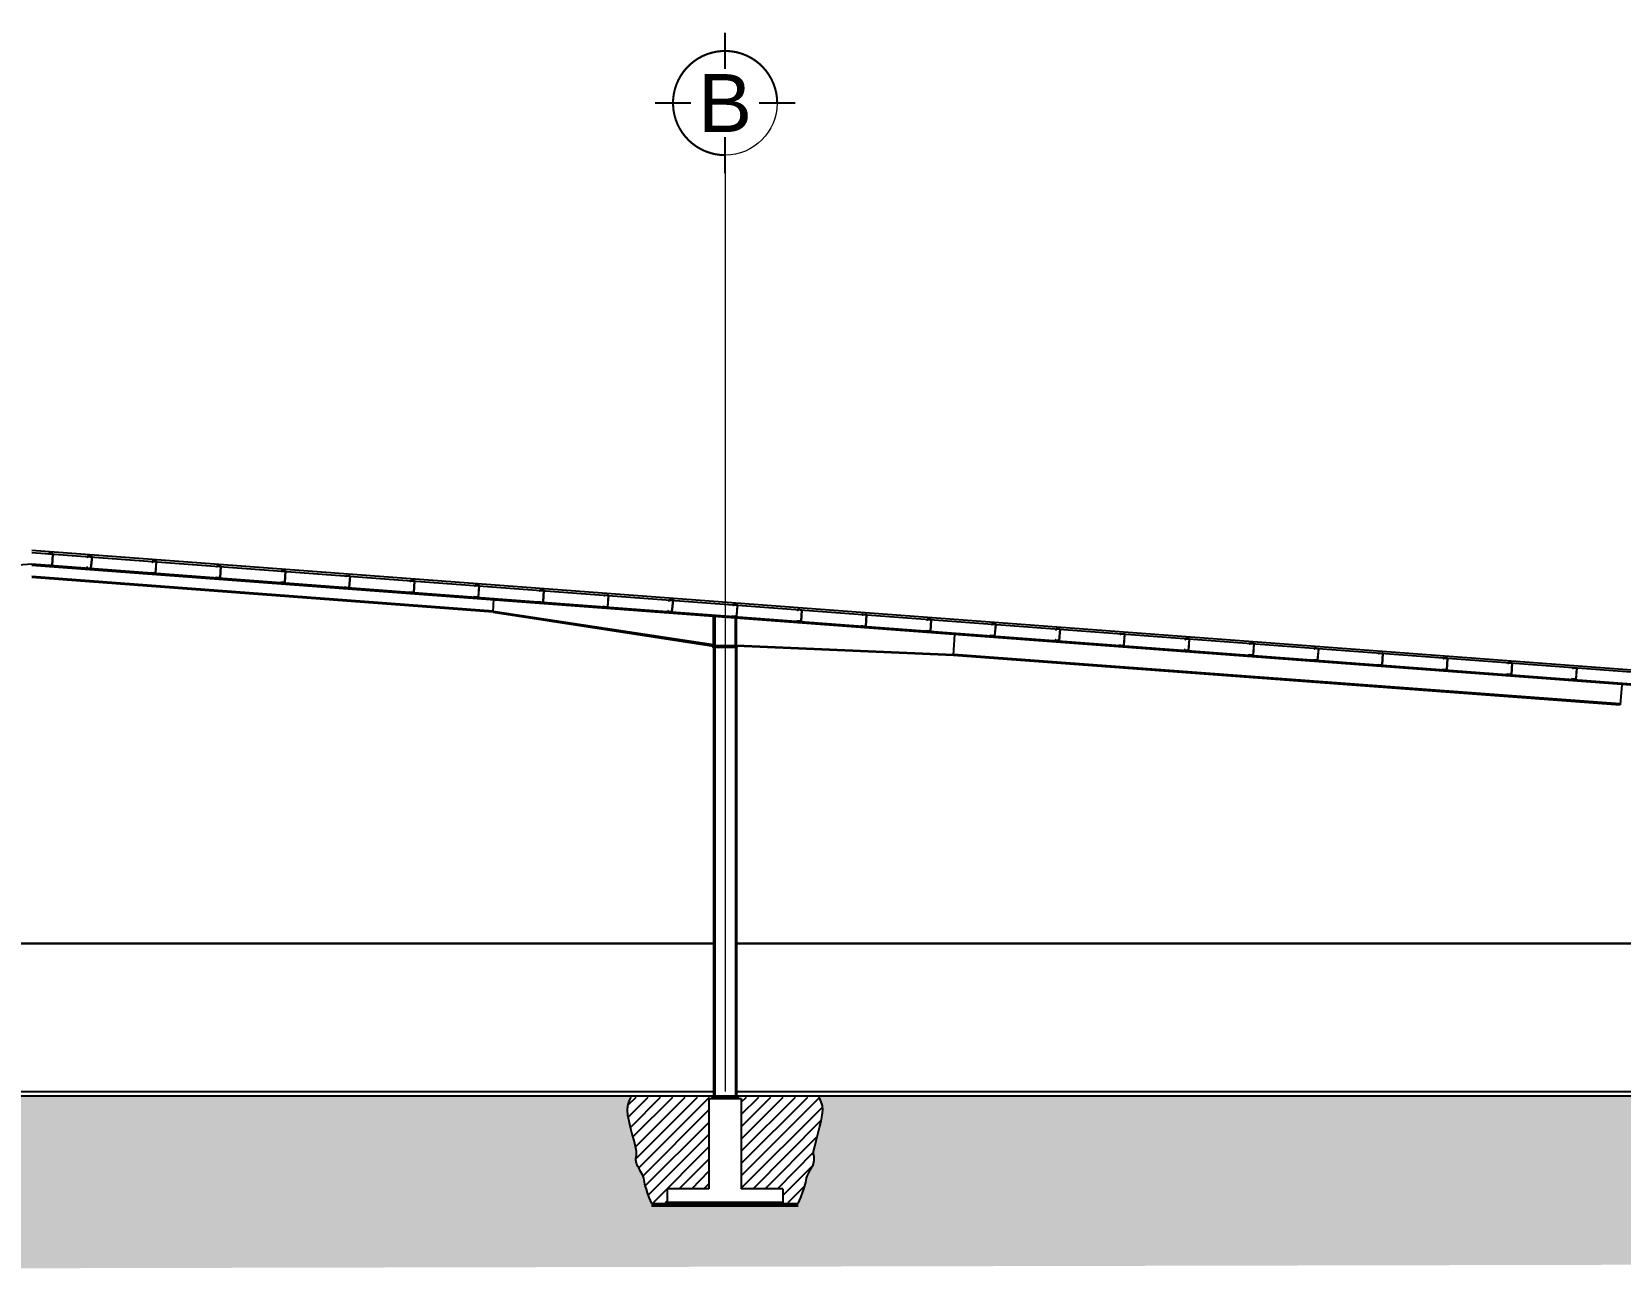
# Model space of a CAD drawing. Header units: metres. Extents: x -108 to 1267, y -15 to 572.
# Drawn here: x -58.74 to -24.37, y 39.47 to 66.34 of the extents above; entities that cross this region are included whole.
import ezdxf
from ezdxf.enums import TextEntityAlignment as Align

# ---------------------------------------------------------------- set-up
doc = ezdxf.new("R2010")
doc.units = ezdxf.units.M
doc.linetypes.add('CENTRO', pattern=[50.8, 31.75, -6.35, 6.35, -6.35])
for name, color, linetype in [('1- 09', 2, 'Continuous'), ('1- 1', 1, 'Continuous'), ('1- 2', 223, 'Continuous')]:
    doc.layers.add(name, color=color, linetype=linetype)
for name, color, linetype, lineweight in [('2', 223, 'Continuous', 5), ('3', 3, 'Continuous', 0), ('Ejes', 210, 'CENTRO', 0), ('hatch', 9, 'Continuous', 0), ('MARCO', 254, 'Continuous', 0)]:
    doc.layers.add(name, color=color, linetype=linetype, lineweight=lineweight)
doc.styles.add('ALA', font='arial.ttf')
doc.styles.get("Standard").update_dxf_attribs({"font": 'cour.ttf', "height": 0.1})

# ---------------------------------------------------------------- blocks, each defined once
blk = doc.blocks.new('ejeh')
at = {"layer": 'Ejes', "const_width": 0.02}
for points in [[(0, 1.348), (0, 1)], [(-0.326, 0.674), (-0.674, 0.674)], [(0.326, 0.674), (0.674, 0.674)], [(0, 0), (0, 0.348)]]:
    blk.add_lwpolyline(points, dxfattribs=at)
blk.add_lwpolyline([(0, 0.174, -2.414214), (0.5, 0.674, 1)], format="xyb", dxfattribs=at)
at = {"layer": 'Ejes'}
blk.add_circle((0, 0.674), 0.5, dxfattribs=at)
blk.add_attdef('X', text='', height=0.556, dxfattribs=at).set_placement((0, 0.674), align=Align.MIDDLE_CENTER)

msp = doc.modelspace()

# ---------------------------------------------------------------- hatches: boundary and pattern name
at = {"transparency": 33554687}
h = msp.add_hatch(dxfattribs=at)
h.set_pattern_fill('AR-CONC', color=32, scale=0.005, angle=45)
h.set_pattern_definition([(95, (-958.60415, -757.5745), (0.70047325, 0.5877669), [0.09525, -1.04775]), (40, (-958.6042, -757.5745), (-0.8000923, 0.55088364), [0.0762, -0.8382029]), (145.451445, (-958.5458, -757.5255), (-0.099619, 1.1386505), [0.08095004, -0.8904512]), (91.1842, (-958.7838, -757.3949), (1.1070512, 0.8097671), [0.142875, -1.571625]), (141.63556, (-958.6915, -757.3274), (-0.0354331, 1.7141338), [0.1214251, -1.335678]), (36.18415, (-958.7838, -757.3949), (-0.0354331, 1.7141338), [0.1142998, -1.2572987]), (66, (-958.64905, -757.35), (0.8975999, 0.17447575), [0.09525, -1.04775]), (11, (-958.6491, -757.35), (-0.4326996, 0.869706), [0.0762, -0.8382]), (116.451445, (-958.57425, -757.33546), (0.46490026, 1.0441817), [0.08095004, -0.8904497]), (82.5, (-958.60415, -757.5745), (-0.288027345, 0.30986707), [0, -0.82804, 0, -0.8509, 0, -0.841375]), (52.5, (-958.60415, -757.5745), (-0.11794864, 0.590435), [0, -0.48514, 0, -0.80899, 0, -0.320675]), (12.5, (-958.8044, -757.77476), (0.499639315, 0.45913098), [0, -0.3175, 0, -0.9906, 0, -1.31445]), (2.5, (-958.8942, -757.86456), (0.43381952, 0.61361196), [0, -0.41275, 0, -0.65786, 0, -0.93345])])
edge = h.paths.add_edge_path()
edge.add_spline(control_points=[(-41.706, 43.276), (-41.706, 43.276), (-41.658, 43.174), (-41.658, 43.174), (-41.658, 43.174), (-41.635, 43.087), (-41.635, 43.087)], knot_values=[10.00002, 10.00002, 10.00002, 10.00002, 11.00002, 11.00002, 11.00002, 12, 12, 12, 12], degree=3, periodic=0)
edge.add_line((-41.616, 43.082), (-41.634, 43.064))
edge.add_spline(control_points=[(-41.635, 43.087), (-41.618, 43.018), (-41.631, 42.907), (-41.656, 42.781)], knot_values=[9.647402, 9.647402, 9.647402, 9.647402, 10, 10, 10, 10], degree=3, periodic=0)
edge.add_spline(control_points=[(-41.656, 42.781), (-41.703, 42.549), (-41.794, 42.267), (-41.824, 42.099)], knot_values=[9, 9, 9, 9, 9.647402, 9.647402, 9.647402, 9.647402], degree=3, periodic=0)
edge.add_spline(control_points=[(-41.824, 42.099), (-41.824, 42.099), (-41.824, 42.093), (-41.824, 42.084)], knot_values=[8.647116, 8.647116, 8.647116, 8.647116, 9, 9, 9, 9], degree=3, periodic=0)
edge.add_spline(control_points=[(-41.824, 42.044), (-41.824, 42.044), (-41.816, 42.02), (-41.816, 42.02)], knot_values=[7.00001, 7.00001, 7.00001, 7.00001, 7.99999, 7.99999, 7.99999, 7.99999], degree=3, periodic=0)
edge.add_spline(control_points=[(-41.816, 42.02), (-41.804, 41.925), (-41.813, 41.827), (-41.872, 41.744)], knot_values=[6, 6, 6, 6, 7, 7, 7, 7], degree=3, periodic=0)
edge.add_line((-41.818, 41.821), (-41.855, 41.784))
edge.add_spline(control_points=[(-41.816, 42.02), (-41.804, 41.925), (-41.813, 41.827), (-41.872, 41.744)], knot_values=[6, 6, 6, 6, 7, 7, 7, 7], degree=3, periodic=0)
edge.add_spline(control_points=[(-41.872, 41.744), (-41.872, 41.744), (-41.895, 41.705), (-41.895, 41.705), (-41.895, 41.705), (-41.895, 41.705), (-41.895, 41.705)], knot_values=[4.99999, 4.99999, 4.99999, 4.99999, 5.99999, 5.99999, 5.99999, 6, 6, 6, 6], degree=3, periodic=0)
edge.add_spline(control_points=[(-41.895, 41.705), (-41.895, 41.705), (-41.911, 41.665), (-41.911, 41.665)], knot_values=[4.00001, 4.00001, 4.00001, 4.00001, 4.99999, 4.99999, 4.99999, 4.99999], degree=3, periodic=0)
edge.add_spline(control_points=[(-41.911, 41.665), (-42.002, 41.522), (-41.979, 41.433), (-42.037, 41.286)], knot_values=[3, 3, 3, 3, 4, 4, 4, 4], degree=3, periodic=0)
edge.add_line((-42.013, 41.358), (-42.018, 41.353))
edge.add_spline(control_points=[(-41.911, 41.665), (-42.002, 41.522), (-41.979, 41.433), (-42.037, 41.286)], knot_values=[3, 3, 3, 3, 4, 4, 4, 4], degree=3, periodic=0)
edge.add_spline(control_points=[(-42.061, 41.207), (-42.061, 41.207), (-42.101, 41.104), (-42.101, 41.104)], knot_values=[1.00001, 1.00001, 1.00001, 1.00001, 1.99999, 1.99999, 1.99999, 1.99999], degree=3, periodic=0)
edge.add_spline(control_points=[(-42.101, 41.104), (-42.101, 41.104), (-42.156, 40.978), (-42.156, 40.978)], knot_values=[0.00001, 0.00001, 0.00001, 0.00001, 0.99999, 0.99999, 0.99999, 0.99999], degree=3, periodic=0)
edge.add_line((-42.18, 40.923), (-45.331, 40.923))
edge.add_line((-45.331, 40.923), (-45.331, 40.996))
edge.add_spline(control_points=[(-45.379, 41.104), (-45.379, 41.104), (-45.323, 40.978), (-45.323, 40.978)], knot_values=[0, 0, 0, 0, 0.99999, 0.99999, 0.99999, 0.99999], degree=3, periodic=0)
edge.add_spline(control_points=[(-45.442, 41.286), (-45.442, 41.286), (-45.418, 41.207), (-45.418, 41.207), (-45.418, 41.207), (-45.418, 41.207), (-45.418, 41.207)], knot_values=[1.99999, 1.99999, 1.99999, 1.99999, 2.99999, 2.99999, 2.99999, 3, 3, 3, 3], degree=3, periodic=0)
edge.add_spline(control_points=[(-45.442, 41.286), (-45.497, 41.415), (-45.479, 41.483), (-45.517, 41.574)], knot_values=[3, 3, 3, 3, 3.769896, 3.769896, 3.769896, 3.769896], degree=3, periodic=0)
edge.add_spline(control_points=[(-45.517, 41.574), (-45.528, 41.602), (-45.544, 41.631), (-45.568, 41.665)], knot_values=[3.769896, 3.769896, 3.769896, 3.769896, 4, 4, 4, 4], degree=3, periodic=0)
edge.add_line((-45.615, 41.737), (-45.608, 41.744))
edge.add_spline(control_points=[(-45.608, 41.744), (-45.662, 41.834), (-45.686, 41.919), (-45.655, 42.02)], knot_values=[6.000083, 6.000083, 6.000083, 6.000083, 7, 7, 7, 7], degree=3, periodic=0)
edge.add_line((-45.684, 41.928), (-45.659, 41.954))
edge.add_spline(control_points=[(-45.608, 41.744), (-45.662, 41.834), (-45.686, 41.919), (-45.655, 42.02)], knot_values=[6.000083, 6.000083, 6.000083, 6.000083, 7, 7, 7, 7], degree=3, periodic=0)
edge.add_spline(control_points=[(-45.655, 42.021), (-45.655, 42.021), (-45.655, 42.099), (-45.655, 42.099)], knot_values=[7.00001, 7.00001, 7.00001, 7.00001, 8, 8, 8, 8], degree=3, periodic=0)
edge.add_spline(control_points=[(-45.655, 42.099), (-45.66, 42.131), (-45.668, 42.167), (-45.677, 42.204)], knot_values=[8, 8, 8, 8, 8.118448, 8.118448, 8.118448, 8.118448], degree=3, periodic=0)
edge.add_spline(control_points=[(-45.677, 42.204), (-45.692, 42.27), (-45.711, 42.343), (-45.731, 42.418)], knot_values=[8.118448, 8.118448, 8.118448, 8.118448, 8.322749, 8.322749, 8.322749, 8.322749], degree=3, periodic=0)
edge.add_spline(control_points=[(-45.731, 42.418), (-45.77, 42.561), (-45.811, 42.714), (-45.834, 42.844)], knot_values=[8.322749, 8.322749, 8.322749, 8.322749, 8.708973, 8.708973, 8.708973, 8.708973], degree=3, periodic=0)
edge.add_spline(control_points=[(-45.845, 43.087), (-45.858, 43.028), (-45.852, 42.943), (-45.834, 42.844)], knot_values=[8.708973, 8.708973, 8.708973, 8.708973, 9, 9, 9, 9], degree=3, periodic=0)
edge.add_spline(control_points=[(-45.774, 43.276), (-45.774, 43.276), (-45.821, 43.174), (-45.821, 43.174), (-45.821, 43.174), (-45.845, 43.087), (-45.845, 43.087)], knot_values=[9.00002, 9.00002, 9.00002, 9.00002, 10.00002, 10.00002, 10.00002, 11, 11, 11, 11], degree=3, periodic=0)
edge.add_line((-45.763, 43.3), (-98.317, 43.3))
edge.add_line((-98.317, 43.3), (-98.317, 41.997))
edge.add_line((-98.317, 41.997), (-95.813, 41.997))
edge.add_line((-95.813, 41.997), (-95.813, 40.994))
edge.add_line((-95.813, 40.994), (-99.02, 40.994))
edge.add_line((-99.02, 40.994), (-99.02, 41.895))
edge.add_line((-99.02, 41.895), (-107.876, 41.895))
edge.add_line((-107.876, 41.895), (-107.876, 39.466))
edge.add_line((-107.876, 39.466), (-3.399, 39.695))
edge.add_line((-3.399, 39.695), (-3.399, 41.795))
edge.add_line((-3.399, 41.795), (-8.475, 41.795))
edge.add_line((-8.475, 41.795), (-8.475, 41.495))
edge.add_line((-8.475, 41.495), (-8.475, 41.195))
edge.add_line((-8.475, 41.195), (-8.475, 40.945))
edge.add_line((-8.475, 40.945), (-18.475, 40.945))
edge.add_line((-18.475, 40.945), (-18.475, 41.495))
edge.add_line((-18.475, 41.495), (-18.475, 41.895))
edge.add_line((-18.475, 41.895), (-18.475, 42.295))
edge.add_line((-18.475, 42.295), (-18.475, 43.3))
edge.add_line((-18.475, 43.3), (-19.178, 43.3))
edge.add_line((-19.178, 43.3), (-41.666, 43.3))
edge.add_line((-41.666, 43.3), (-41.701, 43.266))
edge = h.paths.add_edge_path(flags=16)
edge.add_spline(control_points=[(-71.832, 42.02), (-71.818, 41.879), (-71.812, 41.88), (-71.887, 41.744)], knot_values=[6, 6, 6, 6, 7, 7, 7, 7], degree=3, periodic=0)
edge.add_line((-71.868, 41.787), (-71.824, 41.831))
edge = h.paths.add_edge_path(flags=16)
edge.add_spline(control_points=[(-75.395, 41.104), (-75.395, 41.104), (-75.339, 40.978), (-75.339, 40.978)], knot_values=[0, 0, 0, 0, 0.99999, 0.99999, 0.99999, 0.99999], degree=3, periodic=0)
edge.add_line((-75.339, 40.978), (-75.347, 40.978))
edge.add_line((-75.347, 40.978), (-75.347, 40.962))
edge.add_line((-75.347, 40.962), (-75.339, 40.962))
edge.add_line((-75.339, 40.962), (-75.334, 40.967))
h.paths.add_polyline_path([(-75.008, 40.994), (-75.008, 41.033), (-75.047, 40.994)], flags=17)
h.paths.add_polyline_path([(-73.404, 43.245), (-74.06, 43.245), (-74.06, 43.245), (-74.107, 43.199), (-74.107, 41.294), (-74.747, 41.294), (-74.107, 41.934), (-74.107, 43.261), (-74.123, 43.245), (-74.06, 43.245), (-74.028, 43.276), (-74.028, 43.3), (-73.475, 43.3), (-73.36, 43.21), (-73.404, 43.166)], flags=16)

# ---------------------------------------------------------------- linework, layer by layer
at = {"layer": '1- 09', "lineweight": 25, "transparency": 33554687}
for points in [[(-48.76, 53.798), (-58.744, 54.548)], [(-48.76, 53.774), (-58.744, 54.524)], [(-48.76, 53.774), (-48.744, 54.066)], [(-48.76, 53.798), (-43.989, 53.071)], [(-48.76, 53.774), (-43.989, 53.039)], [(-43.989, 53.047), (-43.989, 53.711)], [(-43.989, 53.047), (-43.491, 53.047), (-43.491, 53.671)], [(-43.965, 53.047), (-43.965, 53.711)], [(-43.515, 53.047), (-43.515, 53.671)], [(-38.799, 52.842), (-38.767, 53.292)], [(-44.004, 53.047), (-44.004, 53.016), (-43.475, 53.016), (-43.475, 53.047), (-44.004, 53.047)], [(-44.004, 53.016), (-44.004, 53.016)], [(-43.989, 53.016), (-43.989, 43.3)], [(-43.965, 53.016), (-43.965, 43.3)], [(-43.515, 53.016), (-43.515, 43.3)], [(-43.491, 53.063), (-38.799, 52.858)], [(-43.491, 53.047), (-38.799, 52.842)], [(-43.491, 53.016), (-43.491, 43.3)], [(-24.368, 51.791), (-38.799, 52.858)], [(-38.799, 52.842), (-24.368, 51.768)], [(-24.336, 52.21), (-24.368, 51.768)]]:
    msp.add_lwpolyline(points, dxfattribs=at)
at = {"layer": '1- 1', "lineweight": 25, "transparency": 33554687}
for points in [[(-58.744, 55.117), (-19.012, 52.147)], [(-58.744, 55.069), (-19.012, 52.1), (-19.012, 52.147)], [(-58.744, 54.817), (-18.649, 51.815)], [(-58.744, 54.793), (-18.649, 51.791)]]:
    msp.add_lwpolyline(points, dxfattribs=at)
at = {"layer": '1- 2', "lineweight": 25, "transparency": 33554687}
for points in [[(-58.388, 54.809), (-58.388, 54.793), (-58.301, 54.785), (-58.286, 55.03), (-58.286, 55.038), (-58.365, 55.046), (-58.372, 55.046), (-58.372, 55.03), (-58.372, 55.038)], [(-58.365, 55.038), (-58.365, 55.046), (-58.286, 55.038)], [(-58.286, 55.03), (-58.301, 54.785)], [(-58.301, 54.785), (-58.388, 54.793), (-58.388, 54.809)], [(-58.301, 54.793), (-58.301, 54.801)], [(-57.551, 54.746), (-57.551, 54.73), (-57.543, 54.73), (-57.464, 54.722), (-57.464, 54.73), (-57.44, 54.975), (-57.448, 54.975), (-57.527, 54.983), (-57.527, 54.975), (-57.535, 54.967), (-57.527, 54.967), (-57.527, 54.975)], [(-57.551, 54.73), (-57.543, 54.746), (-57.551, 54.746)], [(-57.464, 54.722), (-57.543, 54.73)], [(-57.527, 54.983), (-57.448, 54.975)], [(-57.44, 54.975), (-57.464, 54.73)], [(-56.153, 54.643), (-56.153, 54.627), (-56.145, 54.627), (-56.066, 54.619), (-56.042, 54.864), (-56.042, 54.872), (-56.05, 54.872), (-56.129, 54.88), (-56.129, 54.872), (-56.137, 54.872), (-56.137, 54.856), (-56.129, 54.856), (-56.129, 54.872), (-56.05, 54.872)], [(-56.05, 54.864), (-56.066, 54.619), (-56.145, 54.627)], [(-54.731, 54.769), (-54.652, 54.761), (-54.668, 54.516), (-54.755, 54.524), (-54.755, 54.54)], [(-53.333, 54.667), (-53.254, 54.659), (-53.27, 54.414)], [(-56.153, 54.627), (-56.153, 54.643)], [(-53.357, 54.422), (-53.357, 54.43)], [(-53.278, 54.414), (-53.357, 54.414)], [(-51.959, 54.327), (-51.959, 54.311), (-51.88, 54.303), (-51.872, 54.303), (-51.872, 54.311), (-51.856, 54.556), (-51.943, 54.564), (-51.943, 54.548), (-51.943, 54.556)], [(-51.88, 54.303), (-51.959, 54.311), (-51.959, 54.327)], [(-51.943, 54.564), (-51.856, 54.556), (-51.872, 54.311)], [(-51.88, 54.311), (-51.88, 54.319)], [(-50.537, 54.453), (-50.458, 54.453)], [(-50.458, 54.445), (-50.474, 54.201)], [(-49.06, 54.343), (-49.083, 54.098), (-49.162, 54.106), (-49.162, 54.122)], [(-49.068, 54.343), (-49.068, 54.351)], [(-50.481, 54.201), (-50.56, 54.208), (-50.56, 54.224)], [(-47.764, 54.003), (-47.764, 54.011)], [(-47.685, 53.987), (-47.764, 53.995)], [(-47.685, 53.995), (-47.685, 54.003)], [(-46.366, 53.908), (-46.374, 53.892), (-46.366, 53.892), (-46.287, 53.885), (-46.279, 53.892), (-46.263, 54.137), (-46.271, 54.137), (-46.35, 54.145), (-46.35, 54.129), (-46.35, 54.137)], [(-46.35, 54.145), (-46.271, 54.137)], [(-46.263, 54.137), (-46.287, 53.892)], [(-44.976, 53.806), (-44.976, 53.79), (-44.968, 53.79), (-44.889, 53.782), (-44.865, 54.027), (-44.865, 54.035), (-44.873, 54.035), (-44.952, 54.043), (-44.952, 54.035), (-44.96, 54.019), (-44.952, 54.019), (-44.952, 54.035), (-44.873, 54.035)], [(-44.865, 54.027), (-44.889, 53.782), (-44.968, 53.79)], [(-44.873, 54.027), (-44.873, 54.035)], [(-46.287, 53.885), (-46.366, 53.892), (-46.366, 53.908)], [(-44.976, 53.79), (-44.968, 53.806), (-44.976, 53.806)], [(-43.578, 53.703), (-43.578, 53.679), (-43.491, 53.679), (-43.467, 53.924), (-43.475, 53.924), (-43.475, 53.932), (-43.562, 53.932), (-43.562, 53.916), (-43.554, 53.932), (-43.475, 53.924), (-43.491, 53.679), (-43.57, 53.687)], [(-43.578, 53.687), (-43.578, 53.703)], [(-42.156, 53.829), (-42.077, 53.821), (-42.093, 53.577), (-42.18, 53.577)], [(-40.782, 53.49), (-40.782, 53.474), (-40.703, 53.466), (-40.695, 53.466), (-40.695, 53.474), (-40.679, 53.719), (-40.758, 53.727), (-40.766, 53.727), (-40.766, 53.711), (-40.766, 53.719)], [(-40.758, 53.719), (-40.758, 53.727), (-40.679, 53.719), (-40.695, 53.474)], [(-42.18, 53.584), (-42.18, 53.592)], [(-40.703, 53.466), (-40.782, 53.474), (-40.782, 53.49)], [(-40.703, 53.474), (-40.703, 53.482)], [(-39.384, 53.387), (-39.384, 53.371), (-39.305, 53.363), (-39.297, 53.363), (-39.281, 53.608), (-39.281, 53.616), (-39.368, 53.624), (-39.368, 53.6), (-39.368, 53.616), (-39.281, 53.616)], [(-39.305, 53.363), (-39.384, 53.371), (-39.384, 53.387)], [(-39.281, 53.608), (-39.297, 53.363)], [(-37.883, 53.505), (-37.906, 53.261), (-37.985, 53.268), (-37.985, 53.284)], [(-36.595, 53.174), (-36.595, 53.158), (-36.587, 53.158), (-36.508, 53.15), (-36.508, 53.158), (-36.485, 53.403), (-36.493, 53.403), (-36.572, 53.411), (-36.579, 53.395), (-36.572, 53.395), (-36.572, 53.411), (-36.493, 53.403)], [(-36.485, 53.403), (-36.508, 53.158), (-36.587, 53.158)], [(-35.197, 53.071), (-35.197, 53.055), (-35.189, 53.055), (-35.11, 53.047), (-35.11, 53.055), (-35.087, 53.3), (-35.094, 53.3), (-35.173, 53.308), (-35.181, 53.3), (-35.181, 53.292), (-35.173, 53.3)], [(-35.173, 53.308), (-35.094, 53.3), (-35.11, 53.055)], [(-36.595, 53.166), (-36.587, 53.174), (-36.595, 53.174)], [(-36.587, 53.166), (-36.587, 53.174)], [(-35.197, 53.055), (-35.197, 53.071)], [(-35.11, 53.047), (-35.189, 53.055)], [(-33.799, 52.968), (-33.799, 52.953), (-33.791, 52.953), (-33.712, 52.945), (-33.688, 53.189), (-33.688, 53.197), (-33.696, 53.197), (-33.775, 53.205), (-33.783, 53.197), (-33.783, 53.182), (-33.775, 53.182), (-33.775, 53.197), (-33.696, 53.197)], [(-33.799, 52.953), (-33.791, 52.968), (-33.799, 52.968)], [(-33.696, 53.189), (-33.712, 52.945), (-33.791, 52.953)], [(-32.401, 52.866), (-32.401, 52.842), (-32.314, 52.842), (-32.29, 53.087), (-32.298, 53.087), (-32.298, 53.095), (-32.385, 53.095), (-32.385, 53.079), (-32.377, 53.095), (-32.298, 53.087), (-32.314, 52.842), (-32.401, 52.85)], [(-31.003, 52.755), (-31.003, 52.739), (-30.995, 52.739), (-30.916, 52.731), (-30.916, 52.739), (-30.892, 52.984), (-30.9, 52.984), (-30.979, 52.992), (-30.987, 52.992), (-30.987, 52.976), (-30.979, 52.992), (-30.9, 52.984), (-30.916, 52.739), (-30.995, 52.739)], [(-32.401, 52.85), (-32.401, 52.866)], [(-32.393, 52.85), (-32.393, 52.858)], [(-31.003, 52.747), (-31.003, 52.755)], [(-30.995, 52.747), (-30.995, 52.755)], [(-29.605, 52.652), (-29.605, 52.637), (-29.518, 52.629), (-29.518, 52.637), (-29.502, 52.881), (-29.581, 52.889), (-29.589, 52.889), (-29.589, 52.874), (-29.589, 52.881)], [(-29.518, 52.629), (-29.605, 52.637), (-29.605, 52.652)], [(-29.581, 52.881), (-29.581, 52.889), (-29.502, 52.881), (-29.518, 52.637)], [(-28.207, 52.55), (-28.207, 52.534), (-28.128, 52.526), (-28.12, 52.526), (-28.104, 52.771), (-28.104, 52.779), (-28.183, 52.787), (-28.191, 52.787), (-28.191, 52.763), (-28.191, 52.779)], [(-28.183, 52.779), (-28.104, 52.779)], [(-28.104, 52.771), (-28.12, 52.526)], [(-28.128, 52.526), (-28.207, 52.534), (-28.207, 52.55)], [(-26.729, 52.423), (-26.808, 52.431), (-26.808, 52.447)], [(-25.308, 52.565), (-25.331, 52.321), (-25.41, 52.321)], [(-25.41, 52.329), (-25.41, 52.336)], [(-43.989, 43.395), (-73.507, 43.395)], [(-19.012, 43.395), (-43.491, 43.395)], [(-19.028, 43.3), (-98.483, 43.3)]]:
    msp.add_lwpolyline(points, dxfattribs=at)
for points, knots in [([(-54.755, 54.54), (-54.755, 54.54), (-54.755, 54.516), (-54.755, 54.516), (-54.755, 54.516), (-54.668, 54.516), (-54.668, 54.516), (-54.668, 54.516), (-54.652, 54.761), (-54.652, 54.761), (-54.652, 54.761), (-54.652, 54.769), (-54.652, 54.769), (-54.652, 54.769), (-54.739, 54.769), (-54.739, 54.769), (-54.739, 54.769), (-54.739, 54.753), (-54.739, 54.753), (-54.739, 54.753), (-54.739, 54.769), (-54.739, 54.769)], [0, 0, 0, 0, 1, 1, 1, 2, 2, 2, 3, 3, 3, 4, 4, 4, 5, 5, 5, 6, 6, 6, 7, 7, 7, 7]), ([(-53.357, 54.43), (-53.357, 54.43), (-53.357, 54.414), (-53.357, 54.414), (-53.357, 54.414), (-53.278, 54.406), (-53.278, 54.406), (-53.278, 54.406), (-53.27, 54.406), (-53.27, 54.406), (-53.27, 54.406), (-53.27, 54.414), (-53.27, 54.414), (-53.27, 54.414), (-53.254, 54.659), (-53.254, 54.659), (-53.254, 54.659), (-53.333, 54.667), (-53.333, 54.667), (-53.333, 54.667), (-53.341, 54.667), (-53.341, 54.667), (-53.341, 54.667), (-53.341, 54.651), (-53.341, 54.651), (-53.341, 54.651), (-53.341, 54.667), (-53.341, 54.667)], [0, 0, 0, 0, 1, 1, 1, 2, 2, 2, 3, 3, 3, 4, 4, 4, 5, 5, 5, 6, 6, 6, 7, 7, 7, 8, 8, 8, 9, 9, 9, 9]), ([(-50.56, 54.224), (-50.56, 54.224), (-50.56, 54.208), (-50.56, 54.208), (-50.56, 54.208), (-50.481, 54.201), (-50.481, 54.201), (-50.481, 54.201), (-50.474, 54.201), (-50.474, 54.201), (-50.474, 54.201), (-50.458, 54.445), (-50.458, 54.445), (-50.458, 54.445), (-50.458, 54.453), (-50.458, 54.453), (-50.458, 54.453), (-50.537, 54.461), (-50.537, 54.461), (-50.537, 54.461), (-50.545, 54.453), (-50.545, 54.453), (-50.545, 54.453), (-50.545, 54.438), (-50.545, 54.438), (-50.545, 54.438), (-50.545, 54.453), (-50.545, 54.453)], [0, 0, 0, 0, 1, 1, 1, 2, 2, 2, 3, 3, 3, 4, 4, 4, 5, 5, 5, 6, 6, 6, 7, 7, 7, 8, 8, 8, 9, 9, 9, 9]), ([(-49.162, 54.122), (-49.162, 54.122), (-49.17, 54.106), (-49.17, 54.106), (-49.17, 54.106), (-49.162, 54.098), (-49.162, 54.098), (-49.162, 54.098), (-49.075, 54.098), (-49.075, 54.098), (-49.075, 54.098), (-49.06, 54.343), (-49.06, 54.343), (-49.06, 54.343), (-49.06, 54.351), (-49.06, 54.351), (-49.06, 54.351), (-49.147, 54.351), (-49.147, 54.351), (-49.147, 54.351), (-49.147, 54.335), (-49.147, 54.335), (-49.147, 54.335), (-49.147, 54.351), (-49.147, 54.351), (-49.147, 54.351), (-49.06, 54.343), (-49.06, 54.343)], [0, 0, 0, 0, 1, 1, 1, 2, 2, 2, 3, 3, 3, 4, 4, 4, 5, 5, 5, 6, 6, 6, 7, 7, 7, 8, 8, 8, 9, 9, 9, 9]), ([(-47.764, 54.011), (-47.764, 54.011), (-47.764, 53.995), (-47.764, 53.995), (-47.764, 53.995), (-47.685, 53.987), (-47.685, 53.987), (-47.685, 53.987), (-47.677, 53.987), (-47.677, 53.987), (-47.677, 53.987), (-47.677, 53.995), (-47.677, 53.995), (-47.677, 53.995), (-47.662, 54.24), (-47.662, 54.24), (-47.662, 54.24), (-47.748, 54.248), (-47.748, 54.248), (-47.748, 54.248), (-47.748, 54.232), (-47.748, 54.232), (-47.748, 54.232), (-47.748, 54.248), (-47.748, 54.248), (-47.748, 54.248), (-47.662, 54.24), (-47.662, 54.24), (-47.662, 54.24), (-47.677, 53.995), (-47.677, 53.995)], [0, 0, 0, 0, 1, 1, 1, 2, 2, 2, 3, 3, 3, 4, 4, 4, 5, 5, 5, 6, 6, 6, 7, 7, 7, 8, 8, 8, 9, 9, 9, 10, 10, 10, 10]), ([(-42.18, 53.592), (-42.18, 53.592), (-42.18, 53.577), (-42.18, 53.577), (-42.18, 53.577), (-42.093, 53.569), (-42.093, 53.569), (-42.093, 53.569), (-42.093, 53.577), (-42.093, 53.577), (-42.093, 53.577), (-42.077, 53.821), (-42.077, 53.821), (-42.077, 53.821), (-42.156, 53.829), (-42.156, 53.829), (-42.156, 53.829), (-42.164, 53.829), (-42.164, 53.829), (-42.164, 53.829), (-42.164, 53.814), (-42.164, 53.814), (-42.164, 53.814), (-42.164, 53.829), (-42.164, 53.829)], [0, 0, 0, 0, 1, 1, 1, 2, 2, 2, 3, 3, 3, 4, 4, 4, 5, 5, 5, 6, 6, 6, 7, 7, 7, 8, 8, 8, 8]), ([(-37.985, 53.284), (-37.985, 53.284), (-37.993, 53.268), (-37.993, 53.268), (-37.993, 53.268), (-37.985, 53.261), (-37.985, 53.261), (-37.985, 53.261), (-37.899, 53.261), (-37.899, 53.261), (-37.899, 53.261), (-37.883, 53.505), (-37.883, 53.505), (-37.883, 53.505), (-37.891, 53.513), (-37.891, 53.513), (-37.891, 53.513), (-37.97, 53.513), (-37.97, 53.513), (-37.97, 53.513), (-37.97, 53.498), (-37.97, 53.498), (-37.97, 53.498), (-37.97, 53.513), (-37.97, 53.513), (-37.97, 53.513), (-37.891, 53.505), (-37.891, 53.505)], [0, 0, 0, 0, 1, 1, 1, 2, 2, 2, 3, 3, 3, 4, 4, 4, 5, 5, 5, 6, 6, 6, 7, 7, 7, 8, 8, 8, 9, 9, 9, 9]), ([(-26.808, 52.447), (-26.808, 52.447), (-26.808, 52.423), (-26.808, 52.423), (-26.808, 52.423), (-26.722, 52.423), (-26.722, 52.423), (-26.722, 52.423), (-26.706, 52.668), (-26.706, 52.668), (-26.706, 52.668), (-26.706, 52.676), (-26.706, 52.676), (-26.706, 52.676), (-26.793, 52.676), (-26.793, 52.676), (-26.793, 52.676), (-26.793, 52.66), (-26.793, 52.66), (-26.793, 52.66), (-26.793, 52.676), (-26.793, 52.676), (-26.793, 52.676), (-26.706, 52.668), (-26.706, 52.668), (-26.706, 52.668), (-26.722, 52.423), (-26.722, 52.423)], [0, 0, 0, 0, 1, 1, 1, 2, 2, 2, 3, 3, 3, 4, 4, 4, 5, 5, 5, 6, 6, 6, 7, 7, 7, 8, 8, 8, 9, 9, 9, 9]), ([(-25.41, 52.336), (-25.41, 52.336), (-25.418, 52.329), (-25.418, 52.329), (-25.418, 52.329), (-25.41, 52.321), (-25.41, 52.321), (-25.41, 52.321), (-25.331, 52.313), (-25.331, 52.313), (-25.331, 52.313), (-25.323, 52.321), (-25.323, 52.321), (-25.323, 52.321), (-25.308, 52.565), (-25.308, 52.565), (-25.308, 52.565), (-25.316, 52.565), (-25.316, 52.565), (-25.316, 52.565), (-25.395, 52.573), (-25.395, 52.573), (-25.395, 52.573), (-25.395, 52.558), (-25.395, 52.558), (-25.395, 52.558), (-25.395, 52.573), (-25.395, 52.573), (-25.395, 52.573), (-25.316, 52.565), (-25.316, 52.565)], [0, 0, 0, 0, 1, 1, 1, 2, 2, 2, 3, 3, 3, 4, 4, 4, 5, 5, 5, 6, 6, 6, 7, 7, 7, 8, 8, 8, 9, 9, 9, 10, 10, 10, 10])]:
    msp.add_open_spline(points, degree=3, knots=knots, dxfattribs=at)
at = {"layer": '2', "lineweight": 25, "transparency": 33554687}
for points in [[(-44.012, 43.276), (-44.044, 43.245)], [(-44.012, 43.276), (-44.012, 43.3), (-43.467, 43.3), (-43.467, 43.276), (-44.012, 43.276)], [(-44.012, 43.3), (-44.012, 43.3)], [(-43.467, 43.276), (-43.436, 43.245)], [(-45.331, 40.978), (-42.156, 40.978)], [(-45.331, 40.962), (-42.156, 40.962)], [(-45.331, 40.938), (-42.156, 40.938)], [(-45.331, 40.923), (-42.156, 40.923)]]:
    msp.add_lwpolyline(points, dxfattribs=at)
at = {"layer": '3', "lineweight": 25, "transparency": 33554687}
for points in [[(-44.091, 43.245), (-44.091, 41.294)], [(-44.091, 43.245), (-43.388, 43.245)], [(-43.388, 43.245), (-43.388, 41.294)], [(-44.992, 41.294), (-44.992, 40.994)], [(-42.488, 41.294), (-42.488, 40.994), (-44.992, 40.994)], [(-44.091, 41.294), (-44.992, 41.294)], [(-42.488, 41.294), (-43.388, 41.294)]]:
    msp.add_lwpolyline(points, dxfattribs=at)
at = {"layer": 'Ejes', "transparency": 33554687}
msp.add_line((-43.739, 63.274), (-43.739, 43.402), dxfattribs=at)
at = {"layer": 'hatch', "lineweight": 25, "transparency": 33554687}
for points in [[(-73.507, 46.602), (-73.507, 53.711), (-58.744, 54.817), (-43.965, 53.711), (-43.965, 46.602), (-73.507, 46.602)], [(-43.491, 46.602), (-43.491, 53.671), (-18.649, 51.815), (-18.649, 46.602), (-43.491, 46.602)], [(-43.989, 46.602), (-43.989, 43.395), (-73.507, 43.395), (-73.507, 46.602), (-43.989, 46.602)], [(-73.507, 46.602), (-43.989, 46.602)], [(-18.554, 46.602), (-18.554, 43.395), (-43.491, 43.395), (-43.491, 46.602), (-18.554, 46.602)], [(-43.491, 46.602), (-18.649, 46.602)], [(-45.845, 42.834), (-45.402, 43.276)], [(-45.837, 43.111), (-45.663, 43.276)], [(-45.782, 42.629), (-45.134, 43.276)], [(-45.734, 42.415), (-44.873, 43.276)], [(-45.679, 42.202), (-44.605, 43.276)], [(-45.663, 41.949), (-44.336, 43.276)], [(-45.608, 41.744), (-44.075, 43.276)], [(-45.521, 41.57), (-44.091, 43)], [(-43.388, 43.166), (-43.278, 43.276)], [(-43.388, 42.905), (-43.009, 43.276)], [(-43.388, 42.637), (-42.748, 43.276)], [(-43.388, 42.368), (-42.48, 43.276)], [(-43.388, 42.107), (-42.219, 43.276)], [(-43.388, 41.839), (-41.951, 43.276)], [(-43.388, 41.578), (-41.698, 43.269)], [(-43.388, 41.31), (-41.635, 43.063)], [(-45.466, 41.357), (-44.091, 42.731)], [(-43.135, 41.294), (-41.65, 42.787)], [(-45.395, 41.16), (-44.091, 42.471)], [(-42.875, 41.294), (-41.745, 42.423)], [(-45.292, 40.994), (-44.091, 42.202)], [(-42.606, 41.294), (-41.824, 42.084)], [(-44.731, 41.294), (-44.091, 41.934)], [(-44.462, 41.294), (-44.091, 41.673)], [(-42.488, 41.152), (-41.848, 41.791)], [(-44.202, 41.294), (-44.091, 41.404)], [(-42.377, 40.994), (-42.014, 41.357)], [(-45.031, 40.994), (-44.992, 41.033)]]:
    msp.add_lwpolyline(points, dxfattribs=at)
for points, knots in [([(-45.323, 40.978), (-45.323, 40.978), (-45.379, 41.104), (-45.379, 41.104), (-45.379, 41.104), (-45.418, 41.207), (-45.418, 41.207), (-45.418, 41.207), (-45.442, 41.286), (-45.442, 41.286), (-45.514, 41.453), (-45.462, 41.518), (-45.568, 41.665), (-45.568, 41.665), (-45.584, 41.705), (-45.584, 41.705), (-45.584, 41.705), (-45.608, 41.744), (-45.608, 41.744), (-45.662, 41.834), (-45.686, 41.919), (-45.655, 42.02), (-45.655, 42.02), (-45.655, 42.099), (-45.655, 42.099), (-45.7, 42.368), (-45.891, 42.885), (-45.845, 43.087), (-45.845, 43.087), (-45.821, 43.174), (-45.821, 43.174), (-45.821, 43.174), (-45.774, 43.276), (-45.774, 43.276)], [0, 0, 0, 0, 1, 1, 1, 2, 2, 2, 3, 3, 3, 4, 4, 4, 5, 5, 5, 6, 6, 6, 7, 7, 7, 8, 8, 8, 9, 9, 9, 10, 10, 10, 11, 11, 11, 11]), ([(-42.156, 40.978), (-42.156, 40.978), (-42.101, 41.104), (-42.101, 41.104), (-42.101, 41.104), (-42.061, 41.207), (-42.061, 41.207), (-42.061, 41.207), (-42.037, 41.286), (-42.037, 41.286), (-41.979, 41.433), (-42.002, 41.522), (-41.911, 41.665), (-41.911, 41.665), (-41.895, 41.705), (-41.895, 41.705), (-41.895, 41.705), (-41.872, 41.744), (-41.872, 41.744), (-41.813, 41.827), (-41.804, 41.925), (-41.816, 42.02), (-41.816, 42.02), (-41.824, 42.044), (-41.824, 42.044), (-41.824, 42.044), (-41.824, 42.099), (-41.824, 42.099), (-41.777, 42.359), (-41.587, 42.891), (-41.635, 43.087), (-41.635, 43.087), (-41.658, 43.174), (-41.658, 43.174), (-41.658, 43.174), (-41.706, 43.276), (-41.706, 43.276)], [0, 0, 0, 0, 1, 1, 1, 2, 2, 2, 3, 3, 3, 4, 4, 4, 5, 5, 5, 6, 6, 6, 7, 7, 7, 8, 8, 8, 9, 9, 9, 10, 10, 10, 11, 11, 11, 12, 12, 12, 12])]:
    msp.add_open_spline(points, degree=3, knots=knots, dxfattribs=at)

# ---------------------------------------------------------------- block references
at = {"layer": 'MARCO', "transparency": 33554687}
ref = msp.add_blockref('ejeh', (-43.739, 63.274), dxfattribs=dict(at, xscale=2.254873559710263, yscale=2.254873559710263, zscale=2.254873559710263))
ref.add_attrib('X', 'B', dxfattribs={"layer": 'Ejes', "height": 1.254, "style": 'ALA'}).set_placement((-43.739, 64.794), align=Align.MIDDLE_CENTER)

doc.saveas('drawing.dxf')
